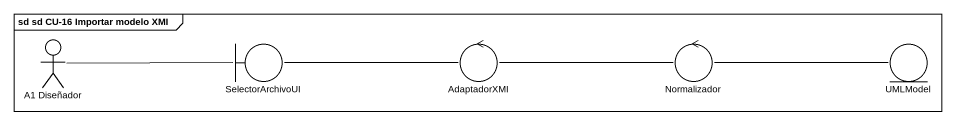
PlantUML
@startuml
mainframe sd sd CU-16 Importar modelo XMI
actor "A1 Diseñador" as A1_Diseñador
boundary SelectorArchivoUI
control AdaptadorXMI
control Normalizador
entity UMLModel
A1_Diseñador -right- SelectorArchivoUI
SelectorArchivoUI -right- AdaptadorXMI
AdaptadorXMI -right- Normalizador
Normalizador -right- UMLModel
@enduml
